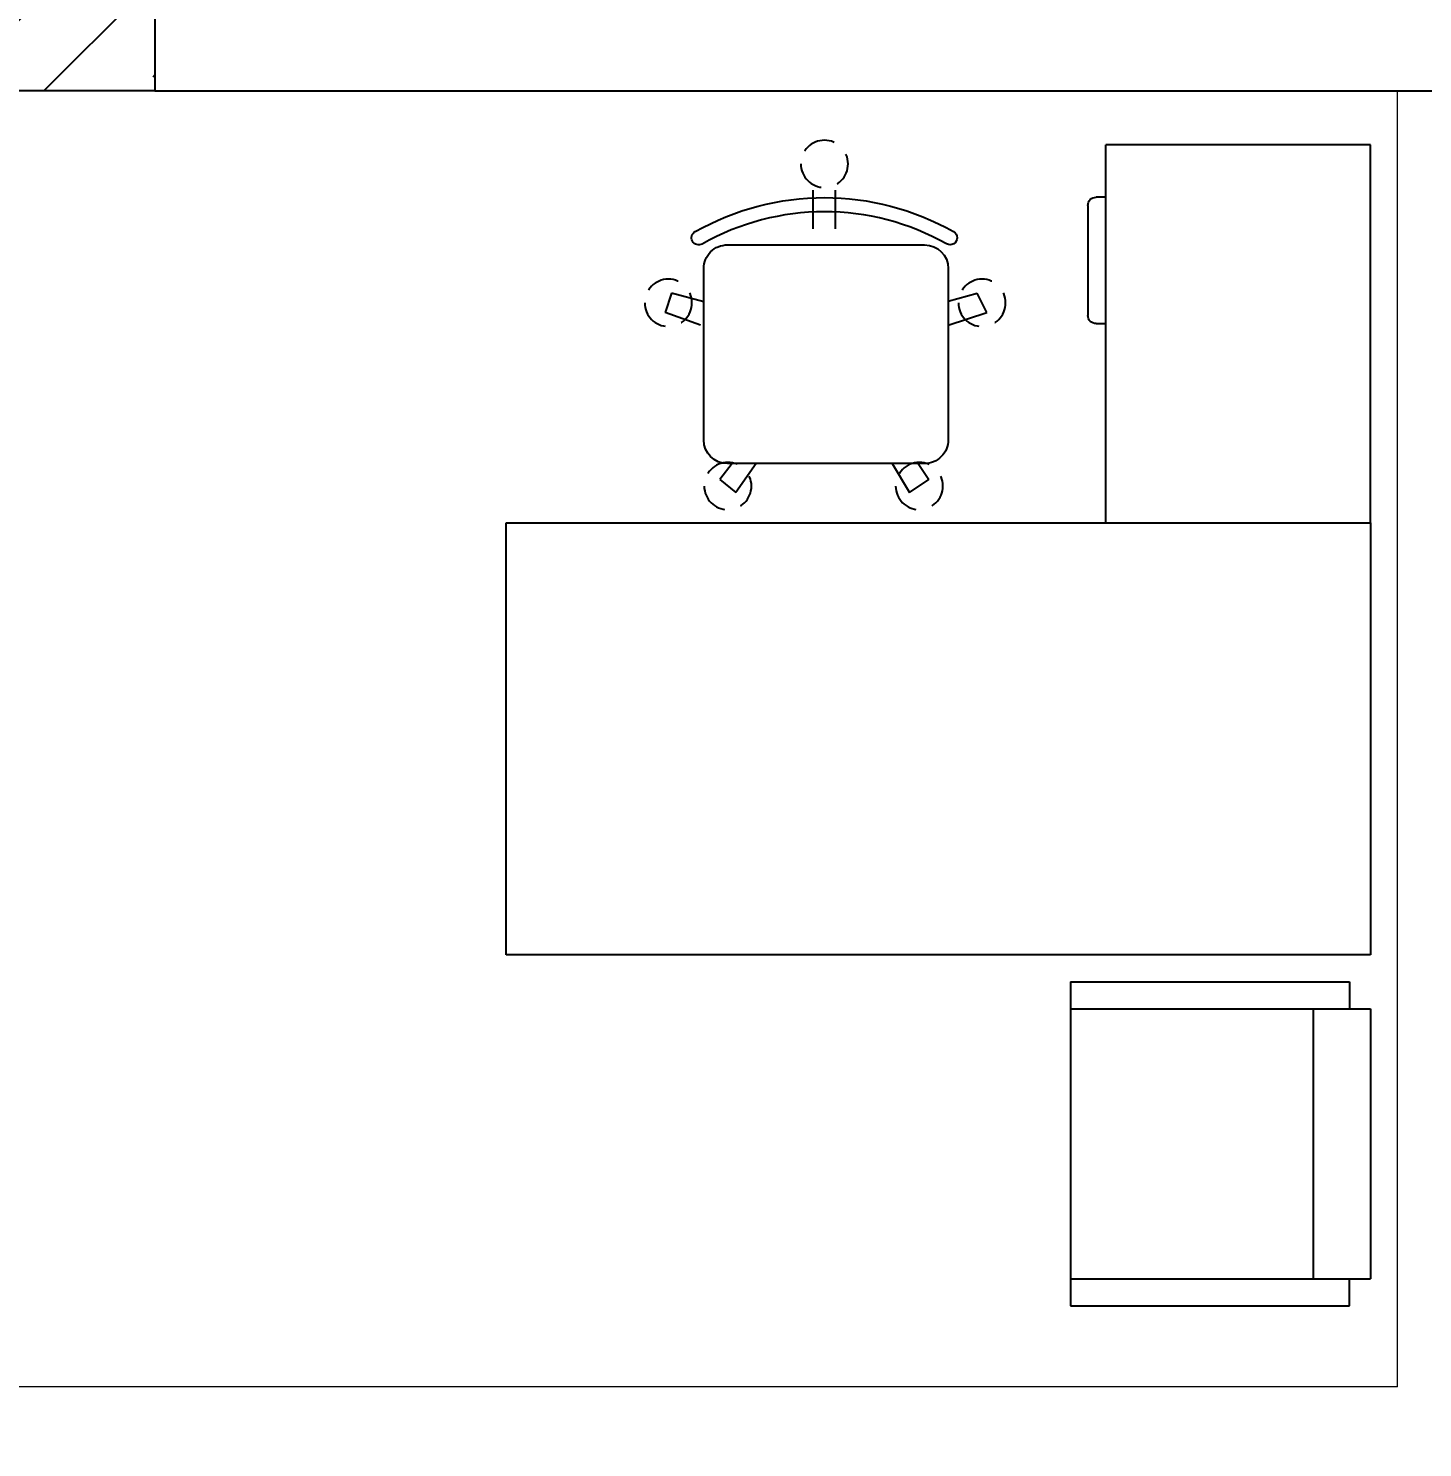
# Model space of a CAD drawing. Extents: x -5598 to 26293, y -3808 to 13850.
# Drawn here: x -1008.4 to -750.3, y 6633.8 to 6896.6 of the extents above; entities that cross this region are included whole.
import ezdxf

# ---------------------------------------------------------------- set-up
doc = ezdxf.new("R2010")
doc.units = 0
doc.header["$LTSCALE"] = 100
doc.header["$MEASUREMENT"] = 0
doc.linetypes.add('HIDDEN', pattern=[0.375, 0.25, -0.125])
for name, color, linetype in [('KOLON', 7, 'Continuous'), ('OLCU DIS', 7, 'Continuous'), ('TARAMA', 7, 'Continuous'), ('TEFRIS', 7, 'Continuous')]:
    doc.layers.add(name, color=color, linetype=linetype)
doc.layers.add('Y-DUVAR BIMS', color=14, linetype='Continuous', lineweight=25)
doc.layers.add('Y-DUVAR GAZBETON', color=161, linetype='Continuous', lineweight=20)
doc.styles.add('olcu', font='romans.shx', dxfattribs={"width": 0.5})
doc.dimstyles.new('1-200', dxfattribs={"dimtxt": 40, "dimasz": 2, "dimexe": 0, "dimexo": 0, "dimgap": 10, "dimtad": 1, "dimdec": 4, "dimrnd": 0.1, "dimzin": 9, "dimdsep": 46, "dimtxsty": 'olcu', "dimblk1": 'SOL', "dimblk2": 'SAG', "dimsah": 1, "dimcen": 0, "dimse1": 1, "dimse2": 1, "dimclre": 13, "dimadec": 0, "dimazin": 0, "dimtfac": 1, "dimtdec": 4, "dimtix": 1, "dimtmove": 2, "dimatfit": 2, "dimldrblk": 'SOL', "dimfxl": 0, "dimtolj": 1, "dimarcsym": 0})

# ---------------------------------------------------------------- blocks, each defined once
blk = doc.blocks.new('20-30 hatil')
at = {"layer": 'TARAMA'}
h = blk.add_hatch(dxfattribs=at)
h.set_pattern_fill('ANSI33', color=253, scale=100)
h.set_pattern_definition([(45, (-14230.717, 46.517), (-17.67767, 17.67767), []), (45, (-14213.04, 46.517), (-17.67767, 17.67767), [12.5, -6.25])])
h.paths.add_polyline_path([(-15, 20), (-15, 0), (15, 0), (15, 20)])
at = {"color": 0}
blk.add_lwpolyline([(-15, 20), (15, 20), (15, 0), (-15, 0), (-15, 20)], dxfattribs=at)
blk = doc.blocks.new('SOL')
at = {"color": 0}
for p, q in [((0, 30), (0, -6.96)), ((7.58, 0), (-6.97, 0))]:
    blk.add_line(p, q, dxfattribs=at)
blk.add_circle((0, 0), 3, dxfattribs=at)
blk = doc.blocks.new('SAG')
at = {"color": 0}
for p, q in [((0, -30), (0, 6.96)), ((7.58, 0), (-6.97, 0))]:
    blk.add_line(p, q, dxfattribs=at)
blk.add_circle((0, 0), 3, dxfattribs=at)
blk = doc.blocks.new('*D332')
at = {"layer": 'OLCU DIS', "color": 0, "lineweight": -2, "transparency": 16777216}
blk.add_line((21268, -935), (-2968, -935), dxfattribs=at)
at = {"layer": 'OLCU DIS', "color": 0, "lineweight": -2, "transparency": 16777216, "xscale": 2, "yscale": 2, "zscale": 2, "rotation": 180}
blk.add_blockref('SAG', (-2970, -935), dxfattribs=at)
at = {"layer": 'OLCU DIS', "color": 0, "lineweight": -2, "transparency": 16777216, "xscale": 2, "yscale": 2, "zscale": 2}
blk.add_blockref('SOL', (21270, -935), dxfattribs=at)
at = {"layer": 'OLCU DIS', "color": 0, "transparency": 16777216, "insert": (9295.64, -905), "char_height": 40, "attachment_point": 5, "style": 'olcu'}
blk.add_mtext('\\A1;24240', dxfattribs=at)
blk = doc.blocks.new('KOLTUK')
at = {"color": 0, "linetype": 'ByBlock', "extrusion": (0.003782, 0.00162, 0.999992)}
for p, q in [((-51.65, 30), (-51.65, 25)), ((0, 30), (-51.65, 30)), ((0, 30), (0, -30)), ((0, 25), (-55.54, 25)), ((-55.54, 25), (-55.53, -25)), ((-45, -25), (-45, 25)), ((0, -25), (-55.53, -25)), ((-51.65, -30), (-51.65, -25)), ((0, -30), (-51.65, -30))]:
    blk.add_line(p, q, dxfattribs=at)
blk = doc.blocks.new('KOLTUK-OFIS')
at = {"color": 0, "linetype": 'Continuous'}
for p, q in [((14.84, -10.19), (-14.37, -10.19)), ((-17.87, -13.69), (-17.87, -39.09)), ((18.34, -39.09), (18.34, -13.69)), ((-14.37, -42.59), (14.84, -42.59))]:
    blk.add_line(p, q, dxfattribs=at)
for points in [[(-15.49, -7.81), (-13.11, -5.9)], [(-10.1, -10.19), (-13.11, -5.9)], [(10.05, -10.19), (12.62, -5.9)], [(12.62, -5.9), (15.48, -7.81)], [(-13.64, -10.19), (-15.49, -7.81)], [(13.89, -10.19), (15.48, -7.81)], [(-18.35, -30.68), (-23.59, -32.58)], [(18.34, -30.68), (24.06, -32.58)], [(-22.63, -35.44), (-23.59, -32.58)], [(24.06, -32.58), (22.63, -35.44)], [(-17.87, -34.14), (-22.63, -35.44)], [(18.34, -34.27), (22.63, -35.44)], [(-1.67, -44.97), (-1.67, -50.69)], [(1.66, -44.97), (1.66, -50.69)]]:
    blk.add_lwpolyline(points, dxfattribs=at)
blk.add_lwpolyline([(18.1, -42.73, -0.263158), (-18.11, -42.72, 1), (-19.14, -44.55, 0.263158), (19.13, -44.55, 1), (18.1, -42.73)], format="xyb", dxfattribs=at)
at = {"color": 0, "linetype": 'HIDDEN', "ltscale": 0.2}
for centre in [(-14.3, -6.86), (14.05, -6.86), (-23.11, -34.01), (23.34, -34.01), (0.01, -54.59)]:
    blk.add_circle(centre, 3.5, dxfattribs=at)
at = {"color": 0, "linetype": 'Continuous'}
for centre, start, end in [((-14.37, -13.69), 89.999, 179.999), ((14.84, -13.69), 359.999, 89.999), ((-14.37, -39.09), 179.999, 269.999), ((14.84, -39.09), 269.999, 359.999)]:
    blk.add_arc(centre, 3.5, start, end, dxfattribs=at)
blk = doc.blocks.new('MASA SEHPASIZ')
at = {"color": 0}
for p, q in [((0, -20), (49, -20)), ((0, -90), (0, -20)), ((49, -90), (49, -20)), ((49, -29.7), (50.8, -29.7)), ((52.3, -31.2), (52.3, -51.6)), ((50.8, -53.1), (49, -53.1)), ((160, -90), (0, -90)), ((0, -90), (0, -170)), ((160, -170), (160, -90)), ((0, -170), (160, -170))]:
    blk.add_line(p, q, dxfattribs=at)
for centre, start, end in [((50.8, -31.2), 0, 90), ((50.8, -51.6), 270, 0)]:
    blk.add_arc(centre, 1.5, start, end, dxfattribs=at)
at = {"color": 0, "xscale": 1.25, "yscale": 1.25, "zscale": 1.25, "rotation": 180}
blk.add_blockref('KOLTUK-OFIS', (101.08, -91.76), dxfattribs=at)
at = {"color": 0}
blk.add_blockref('KOLTUK', (55.54, -205), dxfattribs=at)

msp = doc.modelspace()

# ---------------------------------------------------------------- linework, layer by layer
at = {"layer": 'Y-DUVAR BIMS'}
msp.add_line((-985, 6885.00004), (-739.99999, 6885.00004), dxfattribs=at)
at = {"layer": 'Y-DUVAR GAZBETON'}
msp.add_line((-754.99999, 6645.00002), (-754.99999, 6885.00004), dxfattribs=at)
msp.add_lwpolyline([(-754.99999, 6645.00002), (-1174.99999, 6645.00002)], dxfattribs=at)

# ---------------------------------------------------------------- block references
at = {"layer": 'KOLON', "color": 4, "rotation": 180}
msp.add_blockref('20-30 hatil', (-1000, 6905.00002), dxfattribs=at)
at = {"layer": 'TEFRIS', "color": 11, "xscale": -1}
msp.add_blockref('MASA SEHPASIZ', (-759.99999, 6895.00004), dxfattribs=at)

# ---------------------------------------------------------------- dimensions: what is measured, and where the dimension line sits
at = {"layer": 'OLCU DIS', "color": 7}
dim = msp.add_linear_dim(base=(-2970, -935), p1=(21270, -635), p2=(-2970, 7535), dimstyle='1-200', dxfattribs=at)
dim.commit()
dim.dimension.update_dxf_attribs({"geometry": '*D332', "text_midpoint": (9295.63768, -905), "dimtype": 160})

doc.saveas('drawing.dxf')
